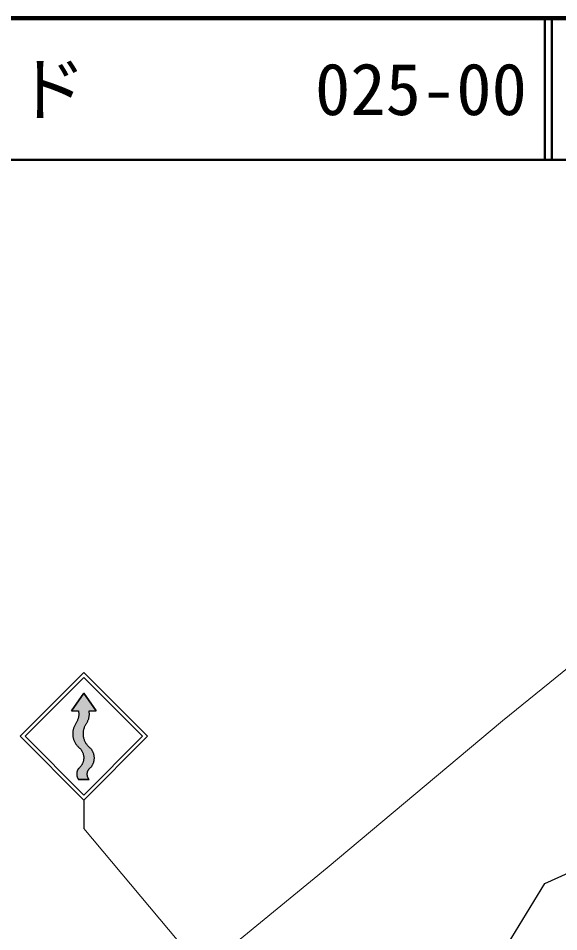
# Model space of a CAD drawing. Units: millimetres, scale not verified. Extents: x 40000 to 680000, y 20000 to 380000.
# Drawn here: x 140572 to 178731, y 315524 to 380000 of the extents above; entities that cross this region are included whole.
import ezdxf
from ezdxf.enums import TextEntityAlignment as Align

# ---------------------------------------------------------------- set-up
doc = ezdxf.new("R2010")
doc.units = ezdxf.units.MM
doc.header["$LTSCALE"] = 1000
for name, color, linetype, lineweight in [('M-BGD', 7, 'Continuous', 25), ('M-STR-HTXT', 7, 'Continuous', 13), ('M-STR-STRC', 7, 'Continuous', 25), ('M-TTL', 2, 'Continuous', 140), ('M-TTL-LINE', 7, 'Continuous', 50)]:
    doc.layers.add(name, color=color, linetype=linetype, lineweight=lineweight)
doc.layers.add('M-TTL-TXT', color=7, linetype='Continuous')
doc.styles.add('ＭＳ ゴシック', font='')
doc.styles.get('ＭＳ ゴシック').set_extended_font_data('MS Gothic')

msp = doc.modelspace()

# ---------------------------------------------------------------- hatches: boundary and pattern name
at = {"layer": 'M-STR-STRC'}
msp.add_hatch(color=256, dxfattribs=at).paths.add_polyline_path([(145167, 329475), (145167, 329526), (145169, 329578), (145173, 329629), (145179, 329680), (145187, 329730), (145197, 329781), (145209, 329830), (145222, 329880), (145238, 329929), (145256, 329977), (145275, 330024), (145297, 330071), (145320, 330116), (145345, 330161), (145372, 330205), (145382, 330221), (145408, 330261), (145432, 330301), (145455, 330342), (145476, 330384), (145495, 330427), (145513, 330470), (145528, 330514), (145543, 330559), (145555, 330604), (145565, 330650), (145574, 330696), (145581, 330742), (145586, 330789), (145590, 330836), (145591, 330882), (145591, 330929), (145588, 330976), (145584, 331023), (145578, 331069), (145571, 331116), (145570, 331121), (146070, 331121), (145195, 332371), (144320, 331121), (144820, 331121), (144828, 331075), (144834, 331028), (144838, 330981), (144841, 330935), (144841, 330888), (144840, 330841), (144837, 330794), (144832, 330747), (144825, 330701), (144817, 330655), (144806, 330609), (144794, 330564), (144780, 330519), (144764, 330475), (144747, 330432), (144728, 330389), (144707, 330347), (144685, 330305), (144661, 330265), (144635, 330226), (144632, 330221), (144605, 330178), (144579, 330134), (144555, 330088), (144533, 330042), (144513, 329995), (144495, 329947), (144478, 329898), (144464, 329849), (144451, 329800), (144440, 329749), (144432, 329699), (144425, 329648), (144420, 329597), (144418, 329546), (144417, 329495), (144418, 329443), (144422, 329392), (144427, 329341), (144434, 329290), (144444, 329240), (144455, 329190), (144468, 329141), (144483, 329092), (144500, 329043), (144519, 328996), (144540, 328949), (144563, 328903), (144587, 328858), (144614, 328814), (144641, 328771), (144671, 328729), (144702, 328688), (144735, 328649), (144769, 328611), (144805, 328574), (144820, 328560), (144849, 328536), (144878, 328511), (144905, 328485), (144932, 328458), (144957, 328430), (144981, 328401), (145005, 328372), (145027, 328341), (145047, 328309), (145067, 328277), (145085, 328244), (145102, 328210), (145117, 328176), (145132, 328141), (145144, 328105), (145156, 328069), (145166, 328033), (145174, 327996), (145181, 327959), (145187, 327921), (145191, 327884), (145194, 327846), (145195, 327808), (145194, 327770), (145193, 327733), (145189, 327695), (145185, 327658), (145178, 327620), (145171, 327583), (145162, 327547), (145151, 327510), (145139, 327475), (145126, 327439), (145111, 327405), (145095, 327370), (145077, 327337), (145059, 327304), (145039, 327272), (145017, 327241), (144995, 327210), (144971, 327181), (144947, 327152), (144921, 327125), (144894, 327098), (144866, 327073), (144837, 327049), (144820, 327035), (144805, 327014), (144791, 326993), (144779, 326971), (144767, 326948), (144756, 326925), (144745, 326902), (144736, 326878), (144728, 326854), (144720, 326830), (144714, 326805), (144708, 326780), (144704, 326755), (144701, 326730), (144698, 326704), (144697, 326679), (144696, 326653), (144697, 326628), (144698, 326602), (144701, 326577), (144704, 326552), (144709, 326527), (144714, 326502), (144721, 326477), (144728, 326453), (144736, 326429), (144746, 326405), (144756, 326382), (144767, 326359), (144779, 326336), (144792, 326314), (144806, 326293), (144820, 326273), (145570, 326273), (145548, 326302), (145523, 326344), (145501, 326387), (145483, 326432), (145468, 326478), (145457, 326525), (145449, 326573), (145445, 326622), (145446, 326670), (145449, 326719), (145457, 326767), (145469, 326814), (145484, 326860), (145502, 326905), (145525, 326948), (145550, 326989), (145570, 327017), (145600, 327041), (145629, 327067), (145657, 327094), (145683, 327121), (145709, 327150), (145733, 327180), (145757, 327211), (145779, 327242), (145800, 327275), (145819, 327308), (145837, 327342), (145854, 327376), (145870, 327412), (145884, 327448), (145896, 327484), (145908, 327521), (145917, 327558), (145926, 327596), (145933, 327634), (145938, 327672), (145942, 327710), (145944, 327749), (145945, 327787), (145944, 327826), (145942, 327864), (145938, 327902), (145933, 327941), (145926, 327979), (145918, 328016), (145908, 328054), (145897, 328090), (145885, 328127), (145871, 328163), (145855, 328198), (145838, 328233), (145820, 328267), (145801, 328300), (145780, 328332), (145758, 328364), (145735, 328395), (145710, 328425), (145685, 328454), (145658, 328481), (145630, 328508), (145602, 328534), (145572, 328558), (145569, 328560), (145533, 328597), (145498, 328634), (145465, 328673), (145433, 328713), (145403, 328755), (145374, 328797), (145347, 328841), (145322, 328886), (145299, 328931), (145277, 328978), (145257, 329025), (145240, 329073), (145224, 329122), (145210, 329171), (145198, 329221), (145188, 329271), (145179, 329322), (145173, 329373), (145169, 329424)])

# ---------------------------------------------------------------- linework, layer by layer
at = {"layer": 'M-BGD'}
msp.add_lwpolyline([(159842, 299464), (163694, 298556), (166143, 301536), (168721, 304996), (170621, 307488), (173088, 311297), (177748, 318940), (182586, 321106), (188991, 324243), (189391, 327822), (189619, 330231), (189596, 331917), (189437, 333599)], dxfattribs=at)
at = {"layer": 'M-STR-HTXT'}
msp.add_line((171062, 291981), (145195, 322822), dxfattribs=at)
msp.add_lwpolyline([(150624, 310377), (162380, 320030), (174756, 330399), (179457, 334230), (181735, 336028), (183307, 337112), (186604, 339028), (190669, 341137), (193168, 342164), (196640, 343457), (199129, 344170), (202602, 345108), (204922, 345551), (208041, 346029), (211255, 346384), (213806, 346543), (216835, 346525), (219948, 346372), (224695, 345811), (228021, 345210), (232767, 344008), (235144, 343283), (237598, 342311), (240203, 341198)], dxfattribs=at)
at = {"layer": 'M-STR-STRC'}
for p, q in [((140695, 329322), (145195, 333822)), ((141049, 329322), (145195, 333469)), ((149696, 329322), (145195, 333822)), ((149342, 329322), (145195, 333469)), ((144320, 331121), (145195, 332371)), ((145195, 332371), (146070, 331121)), ((144320, 331121), (144820, 331121)), ((145570, 331121), (146070, 331121)), ((140695, 329322), (145195, 324822)), ((141049, 329322), (145195, 325175)), ((145195, 325175), (149342, 329322)), ((145196, 324822), (149696, 329322)), ((145570, 326273), (144820, 326273)), ((145195, 324822), (145195, 322822))]:
    msp.add_line(p, q, dxfattribs=at)
msp.add_lwpolyline([(145195, 332371), (144320, 331121), (144820, 331121), (144828, 331075), (144834, 331028), (144838, 330981), (144841, 330935), (144841, 330888), (144840, 330841), (144837, 330794), (144832, 330747), (144825, 330701), (144817, 330655), (144806, 330609), (144794, 330564), (144780, 330519), (144764, 330475), (144747, 330432), (144728, 330389), (144707, 330347), (144685, 330305), (144661, 330265), (144635, 330226), (144632, 330221), (144605, 330178), (144579, 330134), (144555, 330088), (144533, 330042), (144513, 329995), (144495, 329947), (144478, 329898), (144464, 329849), (144451, 329800), (144440, 329749), (144432, 329699), (144425, 329648), (144420, 329597), (144418, 329546), (144417, 329495), (144418, 329443), (144422, 329392), (144427, 329341), (144434, 329290), (144444, 329240), (144455, 329190), (144468, 329141), (144483, 329092), (144500, 329043), (144519, 328996), (144540, 328949), (144563, 328903), (144587, 328858), (144614, 328814), (144641, 328771), (144671, 328729), (144702, 328688), (144735, 328649), (144769, 328611), (144805, 328574), (144820, 328560), (144849, 328536), (144878, 328511), (144905, 328485), (144932, 328458), (144957, 328430), (144981, 328401), (145005, 328372), (145027, 328341), (145047, 328309), (145067, 328277), (145085, 328244), (145102, 328210), (145117, 328176), (145132, 328141), (145144, 328105), (145156, 328069), (145166, 328033), (145174, 327996), (145181, 327959), (145187, 327921), (145191, 327884), (145194, 327846), (145195, 327808), (145194, 327770), (145193, 327733), (145189, 327695), (145185, 327658), (145178, 327620), (145171, 327583), (145162, 327547), (145151, 327510), (145139, 327475), (145126, 327439), (145111, 327405), (145095, 327370), (145077, 327337), (145059, 327304), (145039, 327272), (145017, 327241), (144995, 327210), (144971, 327181), (144947, 327152), (144921, 327125), (144894, 327098), (144866, 327073), (144837, 327049), (144820, 327035), (144805, 327014), (144791, 326993), (144779, 326971), (144767, 326948), (144756, 326925), (144745, 326902), (144736, 326878), (144728, 326854), (144720, 326830), (144714, 326805), (144708, 326780), (144704, 326755), (144701, 326730), (144698, 326704), (144697, 326679), (144696, 326653), (144697, 326628), (144698, 326602), (144701, 326577), (144704, 326552), (144709, 326527), (144714, 326502), (144721, 326477), (144728, 326453), (144736, 326429), (144746, 326405), (144756, 326382), (144767, 326359), (144779, 326336), (144792, 326314), (144806, 326293), (144820, 326273), (145570, 326273), (145556, 326292), (145542, 326313), (145530, 326333), (145518, 326355), (145507, 326376), (145497, 326398), (145487, 326421), (145479, 326443), (145472, 326467), (145465, 326490), (145459, 326514), (145455, 326537), (145451, 326561), (145448, 326585), (145446, 326610), (145445, 326634), (145446, 326658), (145447, 326682), (145448, 326707), (145451, 326731), (145455, 326755), (145460, 326778), (145466, 326802), (145472, 326825), (145480, 326848), (145488, 326871), (145498, 326894), (145508, 326916), (145519, 326937), (145531, 326958), (145544, 326979), (145557, 326999), (145570, 327017), (145600, 327041), (145629, 327067), (145657, 327094), (145683, 327121), (145709, 327150), (145733, 327180), (145757, 327211), (145779, 327242), (145800, 327275), (145819, 327308), (145837, 327342), (145854, 327376), (145870, 327412), (145884, 327448), (145896, 327484), (145908, 327521), (145917, 327558), (145926, 327596), (145933, 327634), (145938, 327672), (145942, 327710), (145944, 327749), (145945, 327787), (145944, 327826), (145942, 327864), (145938, 327902), (145933, 327941), (145926, 327979), (145918, 328016), (145908, 328054), (145897, 328090), (145885, 328127), (145871, 328163), (145855, 328198), (145838, 328233), (145820, 328267), (145801, 328300), (145780, 328332), (145758, 328364), (145735, 328395), (145710, 328425), (145685, 328454), (145658, 328481), (145630, 328508), (145602, 328534), (145572, 328558), (145569, 328560), (145533, 328597), (145498, 328634), (145465, 328673), (145433, 328713), (145403, 328755), (145374, 328797), (145347, 328841), (145322, 328886), (145299, 328931), (145277, 328978), (145257, 329025), (145240, 329073), (145224, 329122), (145210, 329171), (145198, 329221), (145188, 329271), (145179, 329322), (145173, 329373), (145169, 329424), (145167, 329475), (145167, 329526), (145169, 329578), (145173, 329629), (145179, 329680), (145187, 329730), (145197, 329781), (145209, 329830), (145222, 329880), (145238, 329929), (145256, 329977), (145275, 330024), (145297, 330071), (145320, 330116), (145345, 330161), (145372, 330205), (145382, 330221), (145408, 330261), (145432, 330301), (145455, 330342), (145476, 330384), (145495, 330427), (145513, 330470), (145528, 330514), (145543, 330559), (145555, 330604), (145565, 330650), (145574, 330696), (145581, 330742), (145586, 330789), (145590, 330836), (145591, 330882), (145591, 330929), (145588, 330976), (145584, 331023), (145578, 331069), (145571, 331116), (145570, 331121), (146070, 331121)], close=True, dxfattribs=at)
at = {"layer": 'M-TTL'}
msp.add_line((680000, 380000), (40000, 380000), dxfattribs=at)
at = {"layer": 'M-TTL-LINE'}
for p, q in [((177750, 380000), (177750, 370000)), ((178250, 380000), (178250, 370000)), ((40000, 370000), (680000, 370000))]:
    msp.add_line(p, q, dxfattribs=at)

# ---------------------------------------------------------------- texts
at = {"layer": 'M-TTL-TXT', "style": 'ＭＳ ゴシック'}
for s, p in [('図面コード', (120380, 375000)), ('025-00', (161521, 375000))]:
    msp.add_text(s, height=3666, dxfattribs=at).set_placement(p, align=Align.MIDDLE_LEFT)

doc.saveas('drawing.dxf')
